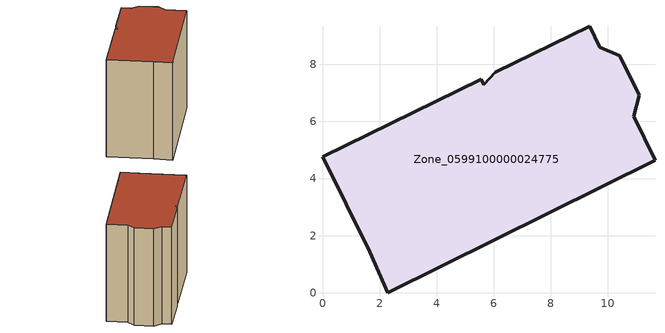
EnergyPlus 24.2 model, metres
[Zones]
Zone_0599100000024775
 floor ground (C_G): 2.28,0 1.66,1.44 0,4.76 5.57,7.48 5.66,7.29 6.05,7.72 9.36,9.34 9.71,8.61 10.42,8.29 11.09,6.92 10.9,6.17 11.65,4.64 z0
 wall outside (C_F): 11.09,6.92 10.42,8.29 9.71,8.61 9.36,9.34 6.05,7.72 5.66,7.29 5.57,7.48 0,4.76 1.66,1.44 2.28,0 11.65,4.64 10.9,6.17 11.09,6.92 z0:8.34
 roof outside (C_R): 5.66,7.29 5.57,7.48 0,4.76 1.66,1.44 2.28,0 11.65,4.64 10.9,6.17 11.09,6.92 10.42,8.29 9.71,8.61 9.36,9.34 6.05,7.72 z8.34
[BUILDING]
Pand.0599100000024775: North Axis=0; Terrain=City; Loads Convergence Tolerance Value=0.04; Temperature Convergence Tolerance Value=0.4; Solar Distribution=FullExterior; Maximum Number of Warmup Days=25; Minimum Number of Warmup Days=1
[Site:Location]
Rotterdam.The.Hague.AP_ZH_NLD Design_Conditions: Latitude=51.96; Longitude=4.45; Time Zone=1; Elevation=-4.5
[SITE:GROUNDTEMPERATURE:BUILDINGSURFACE]
18, 18, 18, 18, 18, 18, 18, 18, 18, 18, 18, 18
[MATERIAL] Thermal Absorptance=0.9; Solar Absorptance=0.7; Visible Absorptance=0.7
Name | Roughness | Thickness | Conductivity | Density | Specific Heat
G.TC.1946 | MediumSmooth | 0.15 | 1 | 540 | 1210
F.TC.1946 | Rough | 0.3 | 0.857143 | 1920 | 840
R.TC.1946 | MediumRough | 0.2 | 0.909091 | 1500 | 1000
[CONSTRUCTION]
C_G: G.TC.1946
C_F: F.TC.1946
C_R: R.TC.1946
[ZONE]
Zone_0599100000024775: Type=1; Multiplier=1; Ceiling Height=Autocalculate; Volume=Autocalculate; Floor Area=autocalculate; Part of Total Floor Area=Yes
[ZONEINFILTRATION:DESIGNFLOWRATE]
Infil_Zone_0599100000024775: Zone or ZoneList or Space or SpaceList=Zone_0599100000024775; Schedule=AlwaysOn; Design Flow Rate Calculation Method=Flow/Area; Flow Rate per Floor Area=0.003; Constant Term Coefficient=1; Temperature Term Coefficient=0; Velocity Term Coefficient=0; Velocity Squared Term Coefficient=0
[HVACTEMPLATE:ZONE:IDEALLOADSAIRSYSTEM]
Zone_0599100000024775: Maximum Heating Supply Air Temperature=50; Minimum Cooling Supply Air Temperature=13; Maximum Heating Supply Air Humidity Ratio=0.0156; Minimum Cooling Supply Air Humidity Ratio=0.0077; Heating Limit=NoLimit; Cooling Limit=NoLimit; Dehumidification Control Type=ConstantSensibleHeatRatio; Cooling Sensible Heat Ratio=0.7; Dehumidification Setpoint=60; Humidification Control Type=None; Humidification Setpoint=30; Outdoor Air Method=None; Outdoor Air Flow Rate per Person=0.00944; Outdoor Air Flow Rate per Zone Floor Area=0; Outdoor Air Flow Rate per Zone=0; Demand Controlled Ventilation Type=None; Outdoor Air Economizer Type=NoEconomizer; Heat Recovery Type=None; Sensible Heat Recovery Effectiveness=0.7; Latent Heat Recovery Effectiveness=0.65
[ZONECONTROL:THERMOSTAT]
ThermostatControl_Zone_0599100000024775: Zone or ZoneList=Zone_0599100000024775; Control Type Schedule=DualSetpointControlType; Control 1=Thermostat_Zone_0599100000024775; Temperature Difference Between Cutout And Setpoint=0
[THERMOSTATSETPOINT:DUALSETPOINT]
Thermostat_Zone_0599100000024775: Heating Setpoint Temperature Schedule=HeatingSetpoint_Zone_0599100000024775; Cooling Setpoint Temperature Schedule=CoolingSetpoint_Zone_0599100000024775
[SCHEDULE:COMPACT]
HeatingSetpoint_Zone_0599100000024775: Through: 12/31, For: AllDays, Until: 24:00, 21
CoolingSetpoint_Zone_0599100000024775: Through: 12/31, For: AllDays, Until: 24:00, 24
DualSetpointControlType: Through: 12/31, For: AllDays, Until: 24:00, 4
AlwaysOn: Through: 12/31, For: AllDays, Until: 24:00, 1
